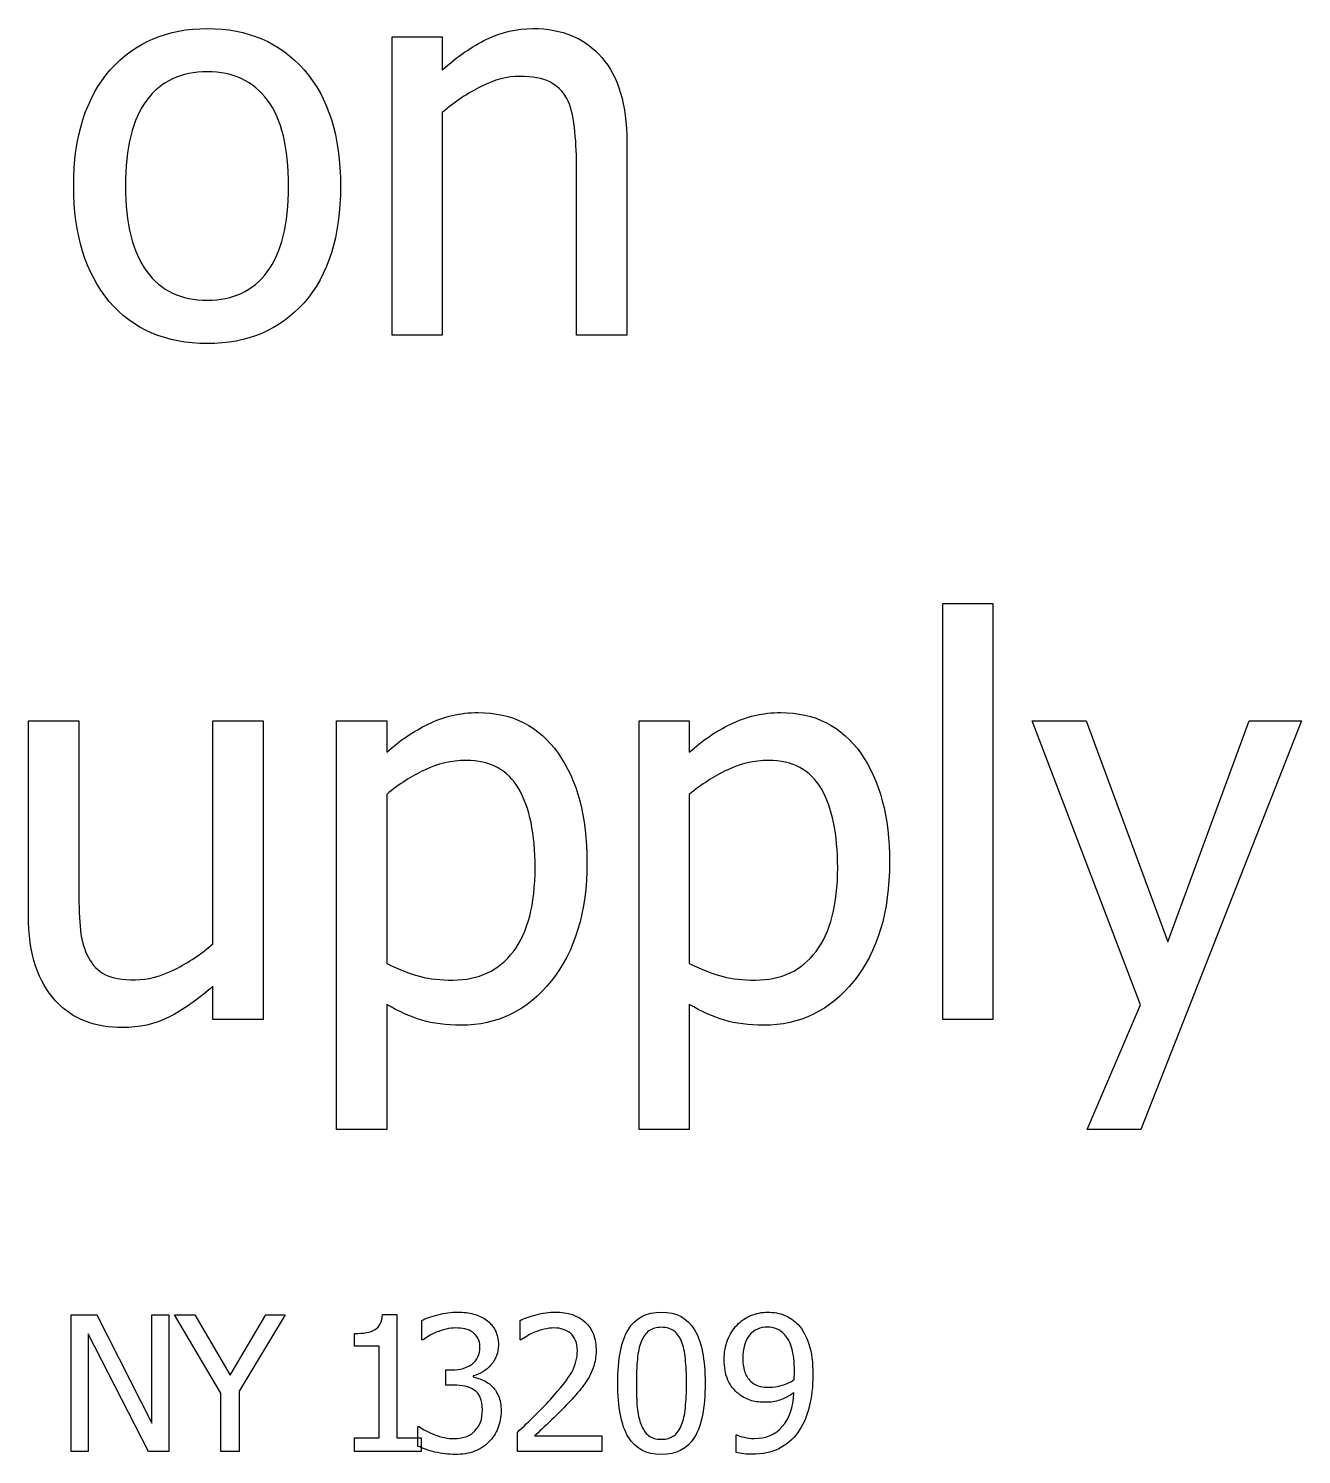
# Model space of a CAD drawing. Extents: x 0 to 436, y 0 to 122.
# Drawn here: x 257.9 to 332.4, y 13.7 to 97.1 of the extents above; entities that cross this region are included whole.
import ezdxf

# ---------------------------------------------------------------- set-up
doc = ezdxf.new("R2010")
doc.units = 0
doc.layers.get('0').update_dxf_attribs({"linetype": 'CONTINUOUS'})

msp = doc.modelspace()

# ---------------------------------------------------------------- linework, layer by layer
at = {"color": 1}
for points in [[(282.132249, 92.178703), (282.132249, 79.147453), (279.194749, 79.147453), (279.194749, 96.600578), (282.132249, 96.600578), (282.132249, 94.663078)], [(292.913498, 90.475578), (292.913498, 79.147453)], [(292.913498, 79.147453), (289.975998, 79.147453), (289.975998, 89.084953)], [(257.944749, 45.272454), (257.944749, 56.600579), (260.882249, 56.600579), (260.882249, 46.663079)], [(268.725949, 43.569329), (268.725949, 56.600579), (271.663449, 56.600579), (271.663499, 39.147454)], [(278.882249, 40.022454), (278.882249, 32.709954), (275.944749, 32.709954), (275.944749, 56.600579), (278.882249, 56.600579), (278.882249, 54.772454)], [(296.569748, 40.022454), (296.569748, 32.709954), (293.632248, 32.709954), (293.632248, 56.600579), (296.569748, 56.600579), (296.569748, 54.772454)], [(278.882249, 52.303704), (278.882249, 42.413079)], [(296.569748, 52.303704), (296.569748, 42.413079)], [(271.663499, 39.147454), (268.725999, 39.147454), (268.725999, 41.084954)]]:
    msp.add_lwpolyline(points, dxfattribs=at)
for points in [[(273.147869, 87.866203)], [(276.179119, 87.866203)], [(314.319748, 39.147454), (311.382248, 39.147454), (311.382248, 63.459953), (314.319748, 63.459953)], [(332.350997, 56.600579), (322.960368, 32.709954), (319.819748, 32.709954), (322.944748, 39.991204), (316.600998, 56.600579), (319.772868, 56.600579), (324.538498, 43.678704), (329.288497, 56.600579)], [(287.554119, 48.006829)], [(290.585368, 48.334954)], [(305.241618, 48.006829)], [(308.272868, 48.334954)]]:
    msp.add_lwpolyline(points, close=True, dxfattribs=at)
at = {"color": 7}
for points in [[(266.146897, 13.870401), (264.955057, 13.870401), (261.422482, 20.76375), (261.422482, 13.870401), (260.429279, 13.870401), (260.429279, 21.864323), (261.937874, 21.864323), (265.153694, 15.534683), (265.153694, 21.864323), (266.146897, 21.864323)], [(272.948834, 21.864323), (270.248399, 17.408342), (270.248399, 13.870401), (269.185409, 13.870401), (269.185409, 17.295601), (266.484974, 21.864323), (267.666074, 21.864323), (269.727636, 18.337119), (271.821411, 21.864323)], [(282.929706, 21.101975)], [(298.607203, 19.265896)], [(302.714188, 18.578709)], [(297.494196, 17.870046)], [(296.119836, 15.432678)]]:
    msp.add_lwpolyline(points, close=True, dxfattribs=at)
for points in [[(278.639624, 21.891167), (279.471764, 21.891167), (279.471764, 14.686436), (280.889084, 14.686436), (280.889084, 13.870401)], [(280.991624, 20.40405), (280.927199, 20.40405), (280.927199, 21.536836)], [(286.746239, 20.409419), (286.687214, 20.409419), (286.687214, 21.547573)], [(280.889084, 13.870401), (276.991446, 13.870401), (276.991446, 14.686436), (278.440979, 14.686436), (278.440979, 20.044351), (276.991446, 20.044351), (276.991446, 20.774487)], [(282.795486, 17.757304), (282.339156, 17.757304), (282.339156, 18.648501), (282.693486, 18.648501)], [(283.933641, 18.310276), (283.933641, 18.235115)], [(280.707081, 14.197888), (280.707081, 15.330674), (280.782246, 15.330674)], [(291.454551, 13.870401), (286.520759, 13.870401), (286.520759, 14.992449)], [(287.524724, 14.78844), (291.454581, 14.78844), (291.454551, 13.870401)], [(299.299746, 13.827451), (299.299746, 14.852864), (299.353446, 14.852864)]]:
    msp.add_lwpolyline(points, dxfattribs=at)
at = {"color": 1}
for points in [[(262.725999, 94.663078), (264.163499, 96.277661), (266.054122, 97.084953), (268.397869, 97.084953)], [(268.397869, 97.084953), (270.752036, 97.084953), (272.637452, 96.277661), (274.054119, 94.663078)], [(284.725999, 96.459953), (285.580165, 96.876619), (286.481205, 97.084953), (287.429119, 97.084953)], [(287.429119, 97.084953), (289.147872, 97.084953), (290.491622, 96.517244), (291.460368, 95.381828)], [(282.132249, 94.663078), (283.007249, 95.444328), (283.871832, 96.043286), (284.725999, 96.459953)], [(291.460368, 95.381828), (292.429122, 94.256828), (292.913498, 92.621411), (292.913498, 90.475578)], [(260.585369, 87.866203), (260.585369, 90.782869), (261.298913, 93.048494), (262.725999, 94.663078)], [(268.397869, 94.553703), (266.866622, 94.553703), (265.684332, 94.001619), (264.850999, 92.897453)], [(271.913499, 92.897453), (271.090579, 94.001619), (269.918702, 94.553703), (268.397869, 94.553703)], [(274.054119, 94.663078), (275.470785, 93.058911), (276.179119, 90.793286), (276.179119, 87.866203)], [(286.663499, 94.288078), (285.934332, 94.288078), (285.179122, 94.090161), (284.397869, 93.694328)], [(288.413499, 93.959953), (287.986412, 94.178703), (287.403079, 94.288078), (286.663499, 94.288078)], [(284.397869, 93.694328), (283.627035, 93.308911), (282.871829, 92.803703), (282.132249, 92.178703)], [(289.413498, 92.991203), (289.173912, 93.428703), (288.840578, 93.751619), (288.413499, 93.959953)], [(264.850999, 92.897453), (264.028079, 91.803703), (263.616619, 90.126619), (263.616619, 87.866203)], [(273.147869, 87.866203), (273.147869, 90.126619), (272.736412, 91.803703), (271.913499, 92.897453)], [(289.850998, 91.319328), (289.778078, 92.017244), (289.632245, 92.574536), (289.413498, 92.991203)], [(289.975998, 89.084953), (289.975998, 89.887036), (289.934332, 90.631828), (289.850998, 91.319328)], [(262.663499, 81.131828), (261.278079, 82.788078), (260.585369, 85.032869), (260.585369, 87.866203)], [(263.616619, 87.866203), (263.616619, 85.678703), (264.028079, 84.017245), (264.850999, 82.881828)], [(271.897869, 82.850578), (272.731202, 83.965161), (273.147869, 85.637036), (273.147869, 87.866203)], [(276.179119, 87.866203), (276.179119, 84.928703), (275.470785, 82.65787), (274.054119, 81.053703)], [(264.850999, 82.881828), (265.684332, 81.756828), (266.866622, 81.194328), (268.397869, 81.194328)], [(268.397869, 81.194328), (269.908289, 81.194328), (271.074956, 81.746411), (271.897869, 82.850578)], [(268.397869, 78.663078), (265.970789, 78.663078), (264.059332, 79.485995), (262.663499, 81.131828)], [(274.054119, 81.053703), (272.637452, 79.459953), (270.752036, 78.663078), (268.397869, 78.663078)], [(281.304119, 56.413079), (282.199952, 56.860995), (283.173912, 57.084954), (284.225999, 57.084954)], [(284.225999, 57.084954), (286.225999, 57.084954), (287.783289, 56.293287), (288.897868, 54.709954)], [(298.991618, 56.413079), (299.887452, 56.860995), (300.861412, 57.084954), (301.913498, 57.084954)], [(301.913498, 57.084954), (303.913498, 57.084954), (305.470788, 56.293287), (306.585368, 54.709954)], [(278.882249, 54.772454), (279.611415, 55.428704), (280.418705, 55.975579), (281.304119, 56.413079)], [(296.569748, 54.772454), (297.298915, 55.428704), (298.106205, 55.975579), (298.991618, 56.413079)], [(283.507249, 54.288079), (282.673915, 54.288079), (281.866622, 54.100579), (281.085369, 53.725579)], [(286.600999, 52.631829), (285.965579, 53.735995), (284.934329, 54.288079), (283.507249, 54.288079)], [(288.897868, 54.709954), (290.022868, 53.12662), (290.585368, 51.00162), (290.585368, 48.334954)], [(301.194748, 54.288079), (300.361415, 54.288079), (299.554122, 54.100579), (298.772868, 53.725579)], [(304.288498, 52.631829), (303.653078, 53.735995), (302.621828, 54.288079), (301.194748, 54.288079)], [(306.585368, 54.709954), (307.710368, 53.12662), (308.272868, 51.00162), (308.272868, 48.334954)], [(281.085369, 53.725579), (280.314535, 53.360995), (279.580162, 52.887037), (278.882249, 52.303704)], [(298.772868, 53.725579), (298.002035, 53.360995), (297.267662, 52.887037), (296.569748, 52.303704)], [(287.554119, 48.006829), (287.554119, 49.996412), (287.236412, 51.538079), (286.600999, 52.631829)], [(305.241618, 48.006829), (305.241618, 49.996412), (304.923911, 51.538079), (304.288498, 52.631829)], [(286.288499, 43.116204), (287.132245, 44.230787), (287.554119, 45.860995), (287.554119, 48.006829)], [(290.585368, 48.334954), (290.585368, 45.428704), (289.887452, 43.110996), (288.491619, 41.381829)], [(303.975998, 43.116204), (304.819745, 44.230787), (305.241618, 45.860995), (305.241618, 48.006829)], [(308.272868, 48.334954), (308.272868, 45.428704), (307.574951, 43.110996), (306.179118, 41.381829)], [(260.882249, 46.663079), (260.882249, 45.735995), (260.913483, 44.965162), (260.975949, 44.350579)], [(258.350999, 42.272454), (258.080166, 43.095371), (257.944749, 44.095371), (257.944749, 45.272454)], [(260.975949, 44.350579), (261.048863, 43.746412), (261.205113, 43.215162), (261.444699, 42.756829)], [(266.491569, 42.069329), (267.304069, 42.475579), (268.048862, 42.975579), (268.725949, 43.569329)], [(261.444699, 42.756829), (261.684279, 42.308912), (262.007196, 41.980787), (262.413449, 41.772454)], [(282.741619, 41.444329), (284.262452, 41.444329), (285.444745, 42.001621), (286.288499, 43.116204)], [(300.429118, 41.444329), (301.949952, 41.444329), (303.132245, 42.001621), (303.975998, 43.116204)], [(259.522869, 40.225579), (259.022869, 40.767246), (258.632246, 41.449537), (258.350999, 42.272454)], [(262.413449, 41.772454), (262.830116, 41.564121), (263.423866, 41.459954), (264.194699, 41.459954)], [(264.194699, 41.459954), (264.913446, 41.459954), (265.679069, 41.663079), (266.491569, 42.069329)], [(278.882249, 42.413079), (279.653082, 42.038079), (280.309332, 41.782871), (280.850999, 41.647454)], [(296.569748, 42.413079), (297.340582, 42.038079), (297.996832, 41.782871), (298.538498, 41.647454)], [(268.725999, 41.084954), (267.819746, 40.293287), (266.960369, 39.689121), (266.147869, 39.272454)], [(280.850999, 41.647454), (281.403079, 41.512037), (282.033285, 41.444329), (282.741619, 41.444329)], [(288.491619, 41.381829), (287.106205, 39.663079), (285.350999, 38.803704), (283.225999, 38.803704)], [(298.538498, 41.647454), (299.090578, 41.512037), (299.720785, 41.444329), (300.429118, 41.444329)], [(306.179118, 41.381829), (304.793705, 39.663079), (303.038498, 38.803704), (300.913498, 38.803704)], [(261.272869, 39.038079), (260.606203, 39.288079), (260.022869, 39.683912), (259.522869, 40.225579)], [(266.147869, 39.272454), (265.335369, 38.866204), (264.429119, 38.663079), (263.429119, 38.663079)], [(280.929119, 39.100579), (280.262452, 39.298496), (279.580162, 39.605787), (278.882249, 40.022454)], [(298.616618, 39.100579), (297.949952, 39.298496), (297.267662, 39.605787), (296.569748, 40.022454)], [(263.429119, 38.663079), (262.668706, 38.663079), (261.949956, 38.788079), (261.272869, 39.038079)], [(283.225999, 38.803704), (282.361412, 38.803704), (281.595785, 38.902662), (280.929119, 39.100579)], [(300.913498, 38.803704), (300.048912, 38.803704), (299.283285, 38.902662), (298.616618, 39.100579)]]:
    msp.add_open_spline(points, degree=3, dxfattribs=at)
at = {"color": 7}
for points in [[(278.199389, 21.005339), (278.460664, 21.16282), (278.607409, 21.458096), (278.639624, 21.891167)], [(280.927199, 21.536836), (281.159839, 21.662104), (281.474799, 21.774846), (281.872079, 21.875061)], [(281.872079, 21.875061), (282.272939, 21.978855), (282.654114, 22.030752), (283.015604, 22.030752)], [(283.015604, 22.030752), (283.377094, 22.030752), (283.692054, 21.993171), (283.960484, 21.91801)], [(283.960484, 21.91801), (284.232499, 21.846428), (284.477669, 21.733686), (284.695994, 21.579785)], [(286.687214, 21.547573), (286.909119, 21.658525), (287.216921, 21.765899), (287.610621, 21.869693)], [(287.610621, 21.869693), (288.007901, 21.977066), (288.383706, 22.030752), (288.738036, 22.030752)], [(288.738036, 22.030752), (289.482491, 22.030752), (290.065886, 21.832112), (290.488221, 21.434831)], [(293.006008, 21.021445), (293.424763, 21.690737), (294.069001, 22.025383), (294.938721, 22.025383)], [(294.938721, 22.025383), (295.819181, 22.025383), (296.465208, 21.68), (296.876803, 20.989233)], [(299.358801, 21.273772), (299.580706, 21.509992), (299.850928, 21.694316), (300.169468, 21.826743)], [(300.169468, 21.826743), (300.491588, 21.95917), (300.817288, 22.025383), (301.146568, 22.025383)], [(301.146568, 22.025383), (301.515213, 22.025383), (301.848068, 21.962749), (302.145133, 21.83748)], [(302.145133, 21.83748), (302.445778, 21.715791), (302.705263, 21.538625), (302.923588, 21.305984)], [(276.991446, 20.774487), (277.539046, 20.774487), (277.941694, 20.851438), (278.199389, 21.005339)], [(281.780811, 20.849648), (281.609016, 20.778066), (281.458694, 20.702905), (281.329844, 20.624165)], [(282.349889, 21.032182), (282.156619, 20.985654), (281.966926, 20.924809), (281.780811, 20.849648)], [(282.929706, 21.101975), (282.736436, 21.101975), (282.543164, 21.078711), (282.349889, 21.032182)], [(283.455831, 21.048288), (283.291196, 21.084079), (283.115821, 21.101975), (282.929706, 21.101975)], [(283.906799, 20.855017), (283.770794, 20.948073), (283.620471, 21.012497), (283.455831, 21.048288)], [(284.207444, 20.506054), (284.128704, 20.652798), (284.028489, 20.769118), (283.906799, 20.855017)], [(284.695994, 21.579785), (284.932214, 21.407988), (285.109379, 21.2004), (285.227489, 20.957021)], [(285.227489, 20.957021), (285.349179, 20.713642), (285.410024, 20.429104), (285.410024, 20.103405)], [(287.519324, 20.849648), (287.369004, 20.788804), (287.224051, 20.715432), (287.084466, 20.629534)], [(288.077669, 21.026814), (287.884394, 20.980285), (287.698279, 20.92123), (287.519324, 20.849648)], [(288.657479, 21.101975), (288.467789, 21.101975), (288.274519, 21.076921), (288.077669, 21.026814)], [(289.199713, 21.021445), (289.035073, 21.075132), (288.854328, 21.101975), (288.657479, 21.101975)], [(289.634571, 20.779856), (289.509306, 20.887229), (289.364353, 20.967759), (289.199713, 21.021445)], [(290.488221, 21.434831), (290.910556, 21.04113), (291.121723, 20.506055), (291.121723, 19.829605)], [(292.383246, 17.859309), (292.383246, 19.301687), (292.590833, 20.355732), (293.006008, 21.021445)], [(294.203218, 20.92481), (294.013523, 20.785225), (293.863201, 20.575847), (293.752251, 20.296677)], [(294.938721, 21.139556), (294.641656, 21.139556), (294.396488, 21.067974), (294.203218, 20.92481)], [(295.668861, 20.92481), (295.482746, 21.067974), (295.239366, 21.139556), (294.938721, 21.139556)], [(296.114458, 20.307415), (296.007083, 20.579426), (295.858551, 20.785225), (295.668861, 20.92481)], [(296.876803, 20.989233), (297.288398, 20.298467), (297.494196, 19.258738), (297.494196, 17.870046)], [(298.805833, 20.393313), (298.941838, 20.733328), (299.126161, 21.026814), (299.358801, 21.273772)], [(301.141198, 21.150293), (300.700968, 21.150293), (300.350216, 20.992812), (300.088941, 20.677852)], [(301.672693, 21.053657), (301.511633, 21.118081), (301.334468, 21.150293), (301.141198, 21.150293)], [(302.150503, 20.699326), (301.993023, 20.871123), (301.833753, 20.989233), (301.672693, 21.053657)], [(302.923588, 21.305984), (303.199178, 21.012498), (303.412136, 20.627744), (303.562461, 20.151724)], [(281.329844, 20.624165), (281.204579, 20.545424), (281.091839, 20.472053), (280.991624, 20.40405)], [(284.325554, 19.990664), (284.325554, 20.191093), (284.286184, 20.36289), (284.207444, 20.506054)], [(285.410024, 20.103405), (285.410024, 19.663176), (285.265069, 19.276633), (284.975159, 18.943777)], [(287.084466, 20.629534), (286.944881, 20.543635), (286.832139, 20.470264), (286.746239, 20.409419)], [(289.919113, 20.361101), (289.851108, 20.529319), (289.756261, 20.668904), (289.634571, 20.779856)], [(290.026483, 19.775918), (290.026483, 19.997822), (289.990693, 20.192883), (289.919113, 20.361101)], [(293.752251, 20.296677), (293.644876, 20.024666), (293.571503, 19.681072), (293.532133, 19.265896)], [(296.339938, 19.298108), (296.296988, 19.702546), (296.221828, 20.038982), (296.114458, 20.307415)], [(298.607196, 19.265896), (298.607196, 19.677493), (298.673408, 20.053298), (298.805833, 20.393313)], [(300.088941, 20.677852), (299.827666, 20.362891), (299.697028, 19.906555), (299.697028, 19.308845)], [(302.563888, 19.904766), (302.463673, 20.248359), (302.325878, 20.513213), (302.150503, 20.699326)], [(303.562461, 20.151724), (303.716361, 19.675703), (303.793311, 19.074414), (303.793311, 18.347856)], [(283.869216, 18.992094), (284.173441, 19.221157), (284.325554, 19.554013), (284.325554, 19.990664)], [(289.693626, 18.525022), (289.915531, 18.92946), (290.026483, 19.346426), (290.026483, 19.775918)], [(291.121723, 19.829605), (291.121723, 19.518223), (291.084141, 19.230105), (291.008976, 18.965252)], [(293.532133, 19.265896), (293.492783, 18.85072), (293.473108, 18.381858), (293.473108, 17.859309)], [(296.404363, 17.870046), (296.404363, 18.417649), (296.382888, 18.893669), (296.339938, 19.298108)], [(298.827313, 18.05258), (298.680573, 18.389016), (298.607203, 18.793454), (298.607203, 19.265896)], [(299.697028, 19.308845), (299.697028, 18.97241), (299.739978, 18.695029), (299.825878, 18.476704)], [(302.714211, 18.578709), (302.714211, 19.122732), (302.664103, 19.564751), (302.563888, 19.904766)], [(282.693486, 18.648501), (283.176666, 18.648501), (283.568576, 18.763032), (283.869216, 18.992094)], [(284.975159, 18.943777), (284.685254, 18.61092), (284.338081, 18.399753), (283.933641, 18.310276)], [(288.448101, 16.919795), (289.056551, 17.589087), (289.471726, 18.124163), (289.693626, 18.525022)], [(291.008976, 18.965252), (290.937396, 18.700398), (290.837181, 18.45523), (290.708331, 18.229746)], [(299.825878, 18.476704), (299.911773, 18.258379), (300.051358, 18.070476), (300.244633, 17.912996)], [(302.703463, 18.283433), (302.710613, 18.37291), (302.714188, 18.471336), (302.714188, 18.578709)], [(303.793311, 18.347856), (303.793311, 17.685723), (303.718151, 17.05759), (303.567831, 16.46346)], [(283.461201, 17.692881), (283.257191, 17.73583), (283.035286, 17.757304), (282.795486, 17.757304)], [(283.998066, 17.472766), (283.847746, 17.580139), (283.668791, 17.653511), (283.461201, 17.692881)], [(283.933641, 18.235115), (284.101861, 18.202903), (284.280816, 18.147426), (284.470506, 18.068686)], [(284.470506, 18.068686), (284.663781, 17.989946), (284.842736, 17.873625), (285.007371, 17.719724)], [(285.007371, 17.719724), (285.172011, 17.565823), (285.306229, 17.367182), (285.410024, 17.123803)], [(290.230521, 17.53719), (290.044411, 17.308128), (289.847561, 17.082644), (289.639971, 16.86074)], [(290.708331, 18.229746), (290.575906, 17.997105), (290.416636, 17.766253), (290.230521, 17.53719)], [(293.000638, 14.729385), (292.589043, 15.412993), (292.383246, 16.456301), (292.383246, 17.859309)], [(293.473108, 17.859309), (293.473108, 17.300969), (293.489208, 16.833897), (293.521408, 16.458091)], [(296.339938, 16.436616), (296.382888, 16.841055), (296.404363, 17.318865), (296.404363, 17.870046)], [(297.494196, 17.870046), (297.494196, 16.434827), (297.284818, 15.380781), (296.866063, 14.70791)], [(299.476918, 17.225808), (299.190593, 17.444133), (298.974058, 17.719724), (298.827313, 18.05258)], [(300.244633, 17.912996), (300.380638, 17.802044), (300.534538, 17.726882), (300.706333, 17.687512)], [(300.706333, 17.687512), (300.878133, 17.651721), (301.062458, 17.633826), (301.259308, 17.633826)], [(301.259308, 17.633826), (301.488368, 17.633826), (301.735326, 17.673196), (302.000181, 17.751936)], [(302.000181, 17.751936), (302.265036, 17.834256), (302.495888, 17.941629), (302.692738, 18.074055)], [(302.692738, 18.074055), (302.696238, 18.127742), (302.699813, 18.197534), (302.703463, 18.283433)], [(284.347034, 17.032537), (284.264714, 17.21865), (284.148391, 17.365393), (283.998066, 17.472766)], [(284.475876, 16.318506), (284.475876, 16.608413), (284.432929, 16.846423), (284.347034, 17.032537)], [(285.410024, 17.123803), (285.513819, 16.884004), (285.565716, 16.590517), (285.565716, 16.243345)], [(287.524694, 15.958806), (287.839654, 16.266609), (288.147456, 16.586939), (288.448101, 16.919795)], [(289.639971, 16.86074), (289.303536, 16.495672), (288.927731, 16.116287), (288.512556, 15.722586)], [(300.212428, 16.850002), (299.969048, 16.914426), (299.723878, 17.039695), (299.476918, 17.225808)], [(301.023096, 16.753367), (300.726031, 16.753367), (300.455808, 16.785578), (300.212428, 16.850002)], [(301.865968, 16.887583), (301.608273, 16.798105), (301.327316, 16.753367), (301.023096, 16.753367)], [(302.687376, 17.311706), (302.401046, 17.118435), (302.127243, 16.97706), (301.865968, 16.887583)], [(302.005558, 15.330674), (302.406418, 15.792378), (302.633691, 16.452722), (302.687376, 17.311706)], [(284.363136, 15.599107), (284.438296, 15.788799), (284.475876, 16.028599), (284.475876, 16.318506)], [(285.565716, 16.243345), (285.565716, 15.881855), (285.503081, 15.548999), (285.377811, 15.244775)], [(286.520759, 14.992449), (286.875089, 15.328884), (287.209734, 15.651004), (287.524694, 15.958806)], [(293.521408, 16.458091), (293.557208, 16.082285), (293.632371, 15.74585), (293.746896, 15.448784)], [(296.119821, 15.432678), (296.223616, 15.697532), (296.296988, 16.032178), (296.339938, 16.436616)], [(303.567831, 16.46346), (303.421086, 15.872908), (303.202758, 15.382571), (302.912848, 14.992449)], [(280.782246, 15.330674), (281.007731, 15.166035), (281.310164, 15.008555), (281.689544, 14.858233)], [(283.482674, 14.734754), (283.704579, 14.806336), (283.888904, 14.920867), (284.035649, 15.078347)], [(284.035649, 15.078347), (284.178814, 15.235828), (284.287976, 15.409414), (284.363136, 15.599107)], [(285.377811, 15.244775), (285.256121, 14.944131), (285.082534, 14.677488), (284.857049, 14.444846)], [(288.512556, 15.722586), (288.100961, 15.328884), (287.771684, 15.017503), (287.524724, 14.78844)], [(293.746896, 15.448784), (293.850691, 15.173194), (293.997433, 14.960237), (294.187123, 14.809915)], [(295.668876, 14.799177), (295.862146, 14.942341), (296.012466, 15.153508), (296.119836, 15.432678)], [(300.352011, 14.638118), (301.053516, 14.638118), (301.604698, 14.86897), (302.005558, 15.330674)], [(281.700284, 13.848926), (281.306584, 13.945561), (280.975516, 14.061882), (280.707081, 14.197888)], [(281.689544, 14.858233), (282.068929, 14.70791), (282.448314, 14.632749), (282.827699, 14.632749)], [(282.827699, 14.632749), (283.046024, 14.632749), (283.264349, 14.666751), (283.482674, 14.734754)], [(284.857049, 14.444846), (284.624409, 14.201467), (284.343451, 14.017143), (284.014176, 13.891875)], [(294.938721, 13.703972), (294.058261, 13.703972), (293.412233, 14.045777), (293.000638, 14.729385)], [(294.187123, 14.809915), (294.380393, 14.663172), (294.630931, 14.5898), (294.938736, 14.5898)], [(296.866063, 14.70791), (296.450888, 14.038618), (295.808441, 13.703972), (294.938721, 13.703972)], [(294.938736, 14.5898), (295.235801, 14.5898), (295.479181, 14.659592), (295.668876, 14.799177)], [(299.353446, 14.852864), (299.442921, 14.802757), (299.582506, 14.754439), (299.772201, 14.70791)], [(299.772201, 14.70791), (299.961891, 14.661382), (300.155161, 14.638118), (300.352011, 14.638118)], [(302.912848, 14.992449), (302.605048, 14.577273), (302.234613, 14.260523), (301.801543, 14.042197)], [(282.892124, 13.703972), (282.491264, 13.703972), (282.093984, 13.75229), (281.700284, 13.848926)], [(284.014176, 13.891875), (283.684896, 13.766606), (283.310879, 13.703972), (282.892124, 13.703972)], [(299.750713, 13.741553), (299.589653, 13.755869), (299.439331, 13.784502), (299.299746, 13.827451)], [(300.207051, 13.71471), (300.063886, 13.71471), (299.911773, 13.723657), (299.750713, 13.741553)], [(301.801543, 14.042197), (301.372048, 13.823872), (300.840551, 13.71471), (300.207051, 13.71471)]]:
    msp.add_open_spline(points, degree=3, dxfattribs=at)

doc.saveas('drawing.dxf')
